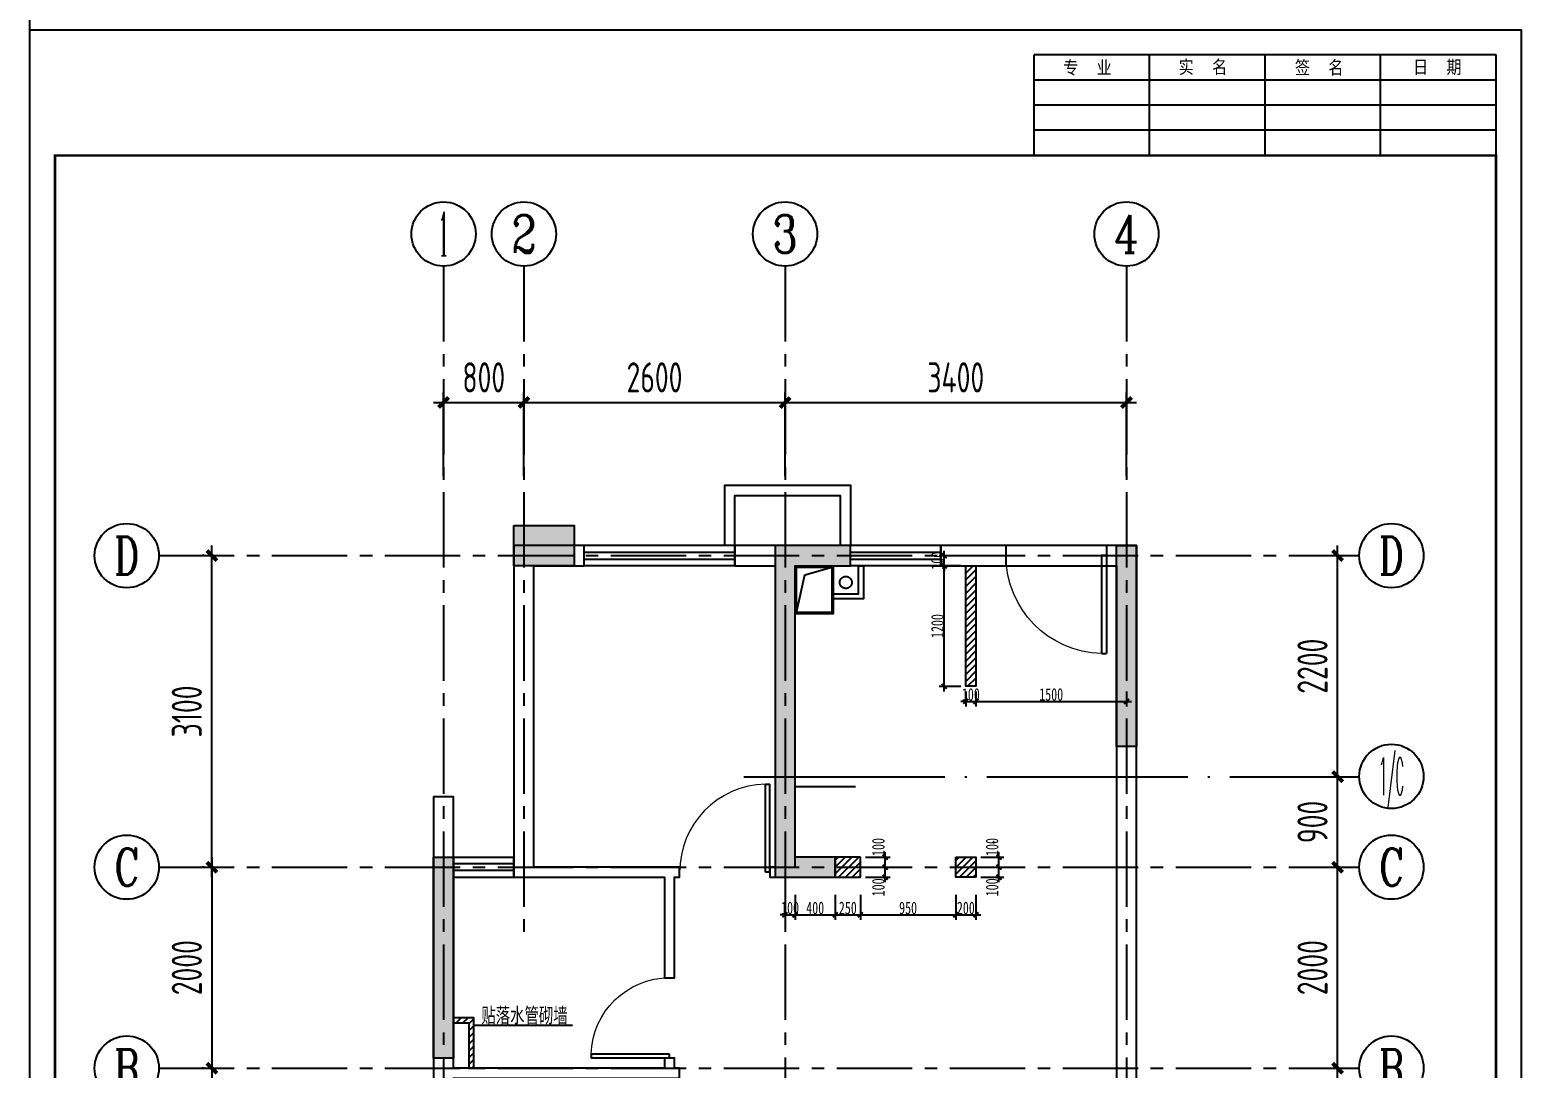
# Model space of a CAD drawing. Header units: millimetres. Extents: x -133666 to 880576, y -269375 to 86941.
# Drawn here: x 22354 to 37204, y -64237 to -53904 of the extents above; entities that cross this region are included whole.
import ezdxf
from ezdxf.enums import TextEntityAlignment as Align

# ---------------------------------------------------------------- set-up
doc = ezdxf.new("R2010")
doc.units = ezdxf.units.MM
doc.header["$LTSCALE"] = 1000
for name, pattern in [('6#轴网(1-4)20181120$0$11 12 17 18 19 20 21 22-ZW$0$DOTE', [2.42, 2, -0.2, 0.02, -0.2]), ('CENTER', [50.8, 31.75, -6.35, 6.35, -6.35]), ('CENTER2', [1.125, 0.75, -0.125, 0.125, -0.125]), ('PS', [3200, 1500, -200, 1500])]:
    doc.linetypes.add(name, pattern=pattern)
doc.layers.get('0').update_dxf_attribs({"linetype": 'CONTINUOUS'})
doc.layers.get('Defpoints').update_dxf_attribs({"color": 6, "linetype": 'CONTINUOUS'})
for name, color, linetype in [('6#轴网(1-4)20181120$0$11 12 17 18 19 20 21 22-ZW$0$AXIS_轴号_A', 8, 'CONTINUOUS'), ('6#轴网(1-4)20181120$0$11 12 17 18 19 20 21 22-ZW$0$AXIS_轴文_A', 8, 'CONTINUOUS'), ('6#轴网(1-4)20181120$0$11 12 17 18 19 20 21 22-ZW$0$AXIS_轴线_A', 8, '6#轴网(1-4)20181120$0$11 12 17 18 19 20 21 22-ZW$0$DOTE'), ('6#轴网(1-4)20181120$0$AXIS_TEXT', 8, 'CONTINUOUS'), ('A-area', 23, 'CONTINUOUS'), ('A-Lvtry', 5, 'CONTINUOUS'), ('A-烟气道', 105, 'CONTINUOUS'), ('AXIS', 253, 'CENTER'), ('BORDER', 7, 'CONTINUOUS'), ('DIM', 3, 'CONTINUOUS'), ('PS', 6, 'PS'), ('PUB_HATCH', 8, 'CONTINUOUS'), ('PUB_TEXT', 7, 'CONTINUOUS'), ('S-降板', 143, 'CONTINUOUS'), ('TEXT', 7, 'CONTINUOUS'), ('TQ', 7, 'CONTINUOUS'), ('WALL', 2, 'CONTINUOUS'), ('WINDOW', 4, 'CONTINUOUS'), ('ZZ001-PC 轮廓', 30, 'CONTINUOUS'), ('剪力墙', 6, 'CONTINUOUS'), ('栏杆', 142, 'CONTINUOUS'), ('门', 9, 'CONTINUOUS')]:
    doc.layers.add(name, color=color, linetype=linetype)
doc.styles.add('6#轴网(1-4)20181120$0$11 12 17 18 19 20 21 22-ZW$0$_TCH_AXIS', font='COMPLEX', dxfattribs={"bigfont": 'GBCBIG'})
doc.styles.add('6#轴网(1-4)20181120$0$COMPLEX', font='COMPLEX')
doc.styles.add('DIM', font='', dxfattribs={"width": 0.7})
doc.styles.add('TSSD_NORM', font='tssdeng.shx', dxfattribs={"bigfont": 'hztxt.shx'})
doc.styles.add('ZZ', font='tssdeng.shx', dxfattribs={"width": 0.7, "bigfont": 'tssdchn.shx'})
doc.styles.add('黑体', font='simhei.ttf')
doc.styles.get('DIM').set_extended_font_data('SimSun')
doc.dimstyles.new('TSSD_100_100', dxfattribs={"dimtxt": 300, "dimasz": 100, "dimexe": 100, "dimexo": 250, "dimgap": 100, "dimtad": 1, "dimdec": 0, "dimzin": 0, "dimdsep": 46, "dimtxsty": 'ZZ', "dimblk": 'ARCHTICK', "dimcen": 0, "dimdle": 100, "dimclrd": 256, "dimclrt": 7, "dimadec": 0, "dimazin": 0, "dimtfac": 1, "dimtdec": 0, "dimtix": 1, "dimtmove": 2, "dimatfit": 3, "dimfxl": 0, "dimtolj": 1, "dimtzin": 0, "dimarcsym": 0})
doc.dimstyles.new('金螳螂1-50', dxfattribs={"dimscale": 50, "dimtxt": 2.5, "dimasz": 1, "dimexe": 1, "dimexo": 1, "dimgap": 0.1, "dimtad": 1, "dimdec": 0, "dimrnd": 5, "dimzin": 0, "dimdsep": 46, "dimtxsty": 'DIM', "dimblk": 'ARCHTICK', "dimcen": 2, "dimdle": 1, "dimclrd": 254, "dimclre": 254, "dimclrt": 30, "dimadec": 0, "dimazin": 0, "dimtfac": 1, "dimtdec": 0, "dimtix": 1, "dimtmove": 2, "dimatfit": 3, "dimldrblk": 'A', "dimfxl": 0, "dimtolj": 1, "dimtzin": 0, "dimarcsym": 0})
pattern_1 = [(45, (0, 6407.187), (-33.67596, 33.67596), [])]

# ---------------------------------------------------------------- blocks, each defined once
blk = doc.blocks.new('6#轴网(1-4)20181120$0$_AXISO')
at = {"color": 8}
blk.add_circle((0, 0), 0.5, dxfattribs=at)
at = {"layer": '6#轴网(1-4)20181120$0$AXIS_TEXT', "color": 8, "style": '6#轴网(1-4)20181120$0$COMPLEX', "width": 1.041667}
blk.add_attdef('A', text='', height=0.56, dxfattribs=at).set_placement((-0.25, -0.28), (0.25, -0.28), align=Align.FIT)
blk = doc.blocks.new('_ArchTick')
at = {"color": 0, "linetype": 'ByBlock', "const_width": 0.4}
blk.add_lwpolyline([(-0.5, -0.5), (0.5, 0.5)], dxfattribs=at)
blk = doc.blocks.new('*D348')
at = {"layer": 'Defpoints', "color": 0, "transparency": 16777216}
for p in [(-2307, 8900), (-2135, 8900), (-2135, 5800)]:
    blk.add_point(p, dxfattribs=at)
at = {"layer": 'DIM', "lineweight": -2, "transparency": 16777216}
blk.add_line((-2307, 5700), (-2307, 9000), dxfattribs=at)
at = {"layer": 'DIM', "color": 0, "lineweight": -2, "transparency": 16777216}
for p, q in [((-2385, 8900), (-2407, 8900)), ((-2385, 5800), (-2407, 5800))]:
    blk.add_line(p, q, dxfattribs=at)
at = {"layer": 'DIM', "lineweight": -2, "transparency": 16777216, "xscale": 100, "yscale": 100, "zscale": 100}
for p, rotation in [((-2307, 8900), 90), ((-2307, 5800), 270)]:
    blk.add_blockref('_ArchTick', p, dxfattribs=dict(at, rotation=rotation))
at = {"layer": 'DIM', "color": 7, "transparency": 16777216, "insert": (-2557, 7350), "char_height": 300, "attachment_point": 5, "rotation": 90, "style": 'ZZ'}
blk.add_mtext('\\A1;3100', dxfattribs=at)
blk = doc.blocks.new('*D351')
at = {"layer": 'Defpoints', "color": 0, "transparency": 16777216}
for p in [(-2135, 5800), (-2307, 3800), (-2135, 3800)]:
    blk.add_point(p, dxfattribs=at)
at = {"layer": 'DIM', "color": 0, "lineweight": -2, "transparency": 16777216}
for p, q in [((-2385, 5800), (-2407, 5800)), ((-2385, 3800), (-2407, 3800))]:
    blk.add_line(p, q, dxfattribs=at)
at = {"layer": 'DIM', "lineweight": -2, "transparency": 16777216}
blk.add_line((-2307, 5900), (-2307, 3700), dxfattribs=at)
at = {"layer": 'DIM', "lineweight": -2, "transparency": 16777216, "xscale": 100, "yscale": 100, "zscale": 100}
for p, rotation in [((-2307, 5800), 90), ((-2307, 3800), 270)]:
    blk.add_blockref('_ArchTick', p, dxfattribs=dict(at, rotation=rotation))
at = {"layer": 'DIM', "color": 7, "transparency": 16777216, "insert": (-2557, 4800), "char_height": 300, "attachment_point": 5, "rotation": 90, "style": 'ZZ'}
blk.add_mtext('\\A1;2000', dxfattribs=at)
blk = doc.blocks.new('*D352')
at = {"layer": 'Defpoints', "color": 0, "transparency": 16777216}
for p in [(-2135, 3800), (-2307, 100), (-2135, 100)]:
    blk.add_point(p, dxfattribs=at)
at = {"layer": 'DIM', "lineweight": -2, "transparency": 16777216}
blk.add_line((-2307, 3900), (-2307, 0), dxfattribs=at)
at = {"layer": 'DIM', "color": 0, "lineweight": -2, "transparency": 16777216}
for p, q in [((-2385, 3800), (-2407, 3800)), ((-2385, 100), (-2407, 100))]:
    blk.add_line(p, q, dxfattribs=at)
at = {"layer": 'DIM', "lineweight": -2, "transparency": 16777216, "xscale": 100, "yscale": 100, "zscale": 100}
for p, rotation in [((-2307, 3800), 90), ((-2307, 100), 270)]:
    blk.add_blockref('_ArchTick', p, dxfattribs=dict(at, rotation=rotation))
at = {"layer": 'DIM', "color": 7, "transparency": 16777216, "insert": (-2557, 1950), "char_height": 300, "attachment_point": 5, "rotation": 90, "style": 'ZZ'}
blk.add_mtext('\\A1;3700', dxfattribs=at)
blk = doc.blocks.new('*D353')
at = {"layer": 'Defpoints', "color": 0, "transparency": 16777216}
for p in [(6800, 10424), (3400, 9440), (6800, 9440)]:
    blk.add_point(p, dxfattribs=at)
at = {"layer": 'DIM', "lineweight": -2, "transparency": 16777216}
blk.add_line((3300, 10424), (6900, 10424), dxfattribs=at)
at = {"layer": 'DIM', "color": 0, "lineweight": -2, "transparency": 16777216}
for p, q in [((3400, 9690), (3400, 10524)), ((6800, 9690), (6800, 10524))]:
    blk.add_line(p, q, dxfattribs=at)
at = {"layer": 'DIM', "lineweight": -2, "transparency": 16777216, "xscale": 100, "yscale": 100, "zscale": 100, "rotation": 180}
blk.add_blockref('_ArchTick', (3400, 10424), dxfattribs=at)
at = {"layer": 'DIM', "lineweight": -2, "transparency": 16777216, "xscale": 100, "yscale": 100, "zscale": 100}
blk.add_blockref('_ArchTick', (6800, 10424), dxfattribs=at)
at = {"layer": 'DIM', "color": 7, "transparency": 16777216, "insert": (5100, 10674), "char_height": 300, "attachment_point": 5, "style": 'ZZ'}
blk.add_mtext('\\A1;3400', dxfattribs=at)
blk = doc.blocks.new('*D355')
at = {"layer": 'Defpoints', "color": 0, "transparency": 16777216}
for p in [(8739, 3800), (8902, 3800), (8739, 100)]:
    blk.add_point(p, dxfattribs=at)
at = {"layer": 'DIM', "lineweight": -2, "transparency": 16777216}
blk.add_line((8902, 0), (8902, 3900), dxfattribs=at)
at = {"layer": 'DIM', "color": 0, "lineweight": -2, "transparency": 16777216}
for p, q in [((8989, 3800), (9002, 3800)), ((8989, 100), (9002, 100))]:
    blk.add_line(p, q, dxfattribs=at)
at = {"layer": 'DIM', "lineweight": -2, "transparency": 16777216, "xscale": 100, "yscale": 100, "zscale": 100}
for p, rotation in [((8902, 3800), 90), ((8902, 100), 270)]:
    blk.add_blockref('_ArchTick', p, dxfattribs=dict(at, rotation=rotation))
at = {"layer": 'DIM', "color": 7, "transparency": 16777216, "insert": (8652, 1950), "char_height": 300, "attachment_point": 5, "rotation": 90, "style": 'ZZ'}
blk.add_mtext('\\A1;3700', dxfattribs=at)
blk = doc.blocks.new('*D356')
at = {"layer": 'Defpoints', "color": 0, "transparency": 16777216}
for p in [(8739, 5800), (8902, 5800), (8739, 3800)]:
    blk.add_point(p, dxfattribs=at)
at = {"layer": 'DIM', "lineweight": -2, "transparency": 16777216}
blk.add_line((8902, 3700), (8902, 5900), dxfattribs=at)
at = {"layer": 'DIM', "color": 0, "lineweight": -2, "transparency": 16777216}
for p, q in [((8989, 5800), (9002, 5800)), ((8989, 3800), (9002, 3800))]:
    blk.add_line(p, q, dxfattribs=at)
at = {"layer": 'DIM', "lineweight": -2, "transparency": 16777216, "xscale": 100, "yscale": 100, "zscale": 100}
for p, rotation in [((8902, 5800), 90), ((8902, 3800), 270)]:
    blk.add_blockref('_ArchTick', p, dxfattribs=dict(at, rotation=rotation))
at = {"layer": 'DIM', "color": 7, "transparency": 16777216, "insert": (8652, 4800), "char_height": 300, "attachment_point": 5, "rotation": 90, "style": 'ZZ'}
blk.add_mtext('\\A1;2000', dxfattribs=at)
blk = doc.blocks.new('*D357')
at = {"layer": 'Defpoints', "color": 0, "transparency": 16777216}
for p in [(8739, 6700), (8902, 6700), (8739, 5800)]:
    blk.add_point(p, dxfattribs=at)
at = {"layer": 'DIM', "lineweight": -2, "transparency": 16777216}
blk.add_line((8902, 5700), (8902, 6800), dxfattribs=at)
at = {"layer": 'DIM', "color": 0, "lineweight": -2, "transparency": 16777216}
for p, q in [((8989, 6700), (9002, 6700)), ((8989, 5800), (9002, 5800))]:
    blk.add_line(p, q, dxfattribs=at)
at = {"layer": 'DIM', "lineweight": -2, "transparency": 16777216, "xscale": 100, "yscale": 100, "zscale": 100}
for p, rotation in [((8902, 6700), 90), ((8902, 5800), 270)]:
    blk.add_blockref('_ArchTick', p, dxfattribs=dict(at, rotation=rotation))
at = {"layer": 'DIM', "color": 7, "transparency": 16777216, "insert": (8652, 6250), "char_height": 300, "attachment_point": 5, "rotation": 90, "style": 'ZZ'}
blk.add_mtext('\\A1;900', dxfattribs=at)
blk = doc.blocks.new('*D358')
at = {"layer": 'Defpoints', "color": 0, "transparency": 16777216}
for p in [(8739, 8900), (8902, 8900), (8739, 6700)]:
    blk.add_point(p, dxfattribs=at)
at = {"layer": 'DIM', "lineweight": -2, "transparency": 16777216}
blk.add_line((8902, 6600), (8902, 9000), dxfattribs=at)
at = {"layer": 'DIM', "color": 0, "lineweight": -2, "transparency": 16777216}
for p, q in [((8989, 8900), (9002, 8900)), ((8989, 6700), (9002, 6700))]:
    blk.add_line(p, q, dxfattribs=at)
at = {"layer": 'DIM', "lineweight": -2, "transparency": 16777216, "xscale": 100, "yscale": 100, "zscale": 100}
for p, rotation in [((8902, 8900), 90), ((8902, 6700), 270)]:
    blk.add_blockref('_ArchTick', p, dxfattribs=dict(at, rotation=rotation))
at = {"layer": 'DIM', "color": 7, "transparency": 16777216, "insert": (8652, 7800), "char_height": 300, "attachment_point": 5, "rotation": 90, "style": 'ZZ'}
blk.add_mtext('\\A1;2200', dxfattribs=at)
blk = doc.blocks.new('*D359')
at = {"layer": 'Defpoints', "color": 0, "transparency": 16777216}
for p in [(800, 10424), (0, 9440), (800, 9440)]:
    blk.add_point(p, dxfattribs=at)
at = {"layer": 'DIM', "lineweight": -2, "transparency": 16777216}
blk.add_line((-100, 10424), (900, 10424), dxfattribs=at)
at = {"layer": 'DIM', "color": 0, "lineweight": -2, "transparency": 16777216}
for p, q in [((0, 9690), (0, 10524)), ((800, 9690), (800, 10524))]:
    blk.add_line(p, q, dxfattribs=at)
at = {"layer": 'DIM', "lineweight": -2, "transparency": 16777216, "xscale": 100, "yscale": 100, "zscale": 100, "rotation": 180}
blk.add_blockref('_ArchTick', (0, 10424), dxfattribs=at)
at = {"layer": 'DIM', "lineweight": -2, "transparency": 16777216, "xscale": 100, "yscale": 100, "zscale": 100}
blk.add_blockref('_ArchTick', (800, 10424), dxfattribs=at)
at = {"layer": 'DIM', "color": 7, "transparency": 16777216, "insert": (400, 10674), "char_height": 300, "attachment_point": 5, "style": 'ZZ'}
blk.add_mtext('\\A1;800', dxfattribs=at)
blk = doc.blocks.new('*D360')
at = {"layer": 'Defpoints', "color": 0, "transparency": 16777216}
for p in [(3400, 10424), (800, 9440), (3400, 9440)]:
    blk.add_point(p, dxfattribs=at)
at = {"layer": 'DIM', "lineweight": -2, "transparency": 16777216}
blk.add_line((700, 10424), (3500, 10424), dxfattribs=at)
at = {"layer": 'DIM', "color": 0, "lineweight": -2, "transparency": 16777216}
for p, q in [((800, 9690), (800, 10524)), ((3400, 9690), (3400, 10524))]:
    blk.add_line(p, q, dxfattribs=at)
at = {"layer": 'DIM', "lineweight": -2, "transparency": 16777216, "xscale": 100, "yscale": 100, "zscale": 100, "rotation": 180}
blk.add_blockref('_ArchTick', (800, 10424), dxfattribs=at)
at = {"layer": 'DIM', "lineweight": -2, "transparency": 16777216, "xscale": 100, "yscale": 100, "zscale": 100}
blk.add_blockref('_ArchTick', (3400, 10424), dxfattribs=at)
at = {"layer": 'DIM', "color": 7, "transparency": 16777216, "insert": (2100, 10674), "char_height": 300, "attachment_point": 5, "style": 'ZZ'}
blk.add_mtext('\\A1;2600', dxfattribs=at)
blk = doc.blocks.new('_TSHQ_H')
at = {"layer": 'TQ'}
for p, q in [((-92, 0), (-92, 20)), ((0, 20), (-92, 20)), ((-69, 0), (-69, 20)), ((-46, 0), (-46, 20)), ((-23, 0), (-23, 20)), ((0, 0), (0, 20)), ((0, 15), (-92, 15)), ((0, 10), (-92, 10)), ((0, 5), (-92, 5))]:
    blk.add_line(p, q, dxfattribs=at)
at = {"layer": 'TEXT', "style": 'TSSD_NORM'}
for s, p in [('专  业', (-81.37, 15.89)), ('实  名', (-58.38, 16)), ('签  名', (-35.23, 15.89)), ('日  期', (-11.69, 16))]:
    blk.add_text(s, height=3, dxfattribs=at).set_placement(p, align=Align.CENTER)
blk = doc.blocks.new('B20190319225928')
at = {"layer": 'BORDER'}
blk.add_lwpolyline([(0, 0), (0, 29700), (42000, 29700), (42000, 0)], close=True, dxfattribs=at)
at = {"layer": 'BORDER', "const_width": 50}
blk.add_lwpolyline([(2500, 500), (2500, 29200), (41500, 29200), (41500, 500)], close=True, dxfattribs=at)
at = {"layer": 'BORDER', "xscale": 100, "yscale": 100, "zscale": 100, "rotation": 90}
blk.add_blockref('_TSHQ_H', (2500, 29200), dxfattribs=at)
blk = doc.blocks.new('A3ktsjw')
at = {"layer": '栏杆'}
for points in [[(-26114, 169535), (-26114, 170135), (-24864, 170135), (-24864, 169535)], [(-26014, 169535), (-26014, 170035), (-24964, 170035), (-24964, 169535)]]:
    blk.add_lwpolyline(points, dxfattribs=at)
blk = doc.blocks.new('$DorLib2D$00000001')
for p, q in [((0.45, 0.975), (0.5, 0.975)), ((0.45, 0), (0.45, 0.975)), ((0.5, 0), (0.5, 0.975)), ((0.5, 0), (0.45, 0))]:
    blk.add_line(p, q)
at = {"lineweight": 13}
blk.add_arc((0.475, 0), 0.975, 91.4693, 180, dxfattribs=at)
blk = doc.blocks.new('$TCHSYS$WIN2D')
for p, q in [((-0.5, 0.5), (0.5, 0.5)), ((-0.5, 0.5), (-0.5, -0.5)), ((0.5, 0.5), (0.5, -0.5)), ((0.5, 0.1667), (-0.5, 0.1667)), ((0.5, -0.1667), (-0.5, -0.1667)), ((-0.5, -0.5), (0.5, -0.5))]:
    blk.add_line(p, q)
blk = doc.blocks.new('*D301')
at = {"layer": 'Defpoints', "color": 0, "transparency": 16777216}
for p in [(29874, -62337), (29974, -62337), (29974, -62711)]:
    blk.add_point(p, dxfattribs=at)
at = {"layer": 'DIM', "color": 254, "lineweight": -2, "transparency": 16777216}
for p, q in [((29874, -62511), (29874, -62761)), ((29974, -62511), (29974, -62761)), ((29874, -62711), (29824, -62711)), ((29874, -62711), (29974, -62711)), ((29974, -62711), (30024, -62711))]:
    blk.add_line(p, q, dxfattribs=at)
at = {"layer": 'DIM', "color": 254, "lineweight": -2, "transparency": 16777216, "xscale": 50, "yscale": 50, "zscale": 50}
blk.add_blockref('_ArchTick', (29874, -62711), dxfattribs=at)
at = {"layer": 'DIM', "color": 254, "lineweight": -2, "transparency": 16777216, "xscale": 50, "yscale": 50, "zscale": 50, "rotation": 180}
blk.add_blockref('_ArchTick', (29974, -62711), dxfattribs=at)
at = {"layer": 'DIM', "color": 30, "transparency": 16777216, "insert": (29924, -62643), "char_height": 125, "attachment_point": 5, "style": 'DIM'}
blk.add_mtext('\\A1;100', dxfattribs=at)
blk = doc.blocks.new('A')
for p, q in [((-0.37, 0), (-2.13, 0)), ((-1.44, 1.15), (-1.09, 1.44)), ((-1.44, 1.15), (-0.37, 0)), ((-1.44, -1.15), (-0.37, 0)), ((-1.09, 1.44), (0, 0)), ((-1.09, -1.44), (0, 0)), ((-1.44, -1.15), (-1.09, -1.44))]:
    blk.add_line(p, q)
for points in [[(-1.44, 1.15), (-1.09, 1.44), (-0.37, 0), (0, 0)], [(-1.44, -1.15), (-1.09, -1.44), (-0.37, 0), (0, 0)]]:
    blk.add_solid(points)
blk = doc.blocks.new('*D302')
at = {"layer": 'Defpoints', "color": 0, "transparency": 16777216}
for p in [(31574, -62337), (31774, -62337), (31774, -62711)]:
    blk.add_point(p, dxfattribs=at)
at = {"layer": 'DIM', "color": 254, "lineweight": -2, "transparency": 16777216}
for p, q in [((31574, -62511), (31574, -62761)), ((31774, -62511), (31774, -62761)), ((31524, -62711), (31824, -62711))]:
    blk.add_line(p, q, dxfattribs=at)
at = {"layer": 'DIM', "color": 254, "lineweight": -2, "transparency": 16777216, "xscale": 50, "yscale": 50, "zscale": 50, "rotation": 180}
blk.add_blockref('_ArchTick', (31574, -62711), dxfattribs=at)
at = {"layer": 'DIM', "color": 254, "lineweight": -2, "transparency": 16777216, "xscale": 50, "yscale": 50, "zscale": 50}
blk.add_blockref('_ArchTick', (31774, -62711), dxfattribs=at)
at = {"layer": 'DIM', "color": 30, "transparency": 16777216, "insert": (31674, -62643), "char_height": 125, "attachment_point": 5, "style": 'DIM'}
blk.add_mtext('\\A1;200', dxfattribs=at)
blk = doc.blocks.new('*D303')
at = {"layer": 'Defpoints', "color": 0, "transparency": 16777216}
for p in [(31674, -60437), (31774, -60437), (31774, -60587)]:
    blk.add_point(p, dxfattribs=at)
at = {"layer": 'DIM', "color": 254, "lineweight": -2, "transparency": 16777216}
for p, q in [((31674, -60587), (31624, -60587)), ((31674, -60487), (31674, -60637)), ((31674, -60587), (31774, -60587)), ((31774, -60487), (31774, -60637)), ((31774, -60587), (31824, -60587))]:
    blk.add_line(p, q, dxfattribs=at)
at = {"layer": 'DIM', "color": 254, "lineweight": -2, "transparency": 16777216, "xscale": 50, "yscale": 50, "zscale": 50}
blk.add_blockref('_ArchTick', (31674, -60587), dxfattribs=at)
at = {"layer": 'DIM', "color": 254, "lineweight": -2, "transparency": 16777216, "xscale": 50, "yscale": 50, "zscale": 50, "rotation": 180}
blk.add_blockref('_ArchTick', (31774, -60587), dxfattribs=at)
at = {"layer": 'DIM', "color": 30, "transparency": 16777216, "insert": (31724, -60519), "char_height": 125, "attachment_point": 5, "style": 'DIM'}
blk.add_mtext('\\A1;100', dxfattribs=at)
blk = doc.blocks.new('*D304')
at = {"layer": 'Defpoints', "color": 0, "transparency": 16777216}
for p in [(31459, -59237), (31674, -59237), (31674, -60437)]:
    blk.add_point(p, dxfattribs=at)
at = {"layer": 'DIM', "color": 254, "lineweight": -2, "transparency": 16777216}
for p, q in [((31624, -59237), (31409, -59237)), ((31459, -60487), (31459, -59187)), ((31624, -60437), (31409, -60437))]:
    blk.add_line(p, q, dxfattribs=at)
at = {"layer": 'DIM', "color": 254, "lineweight": -2, "transparency": 16777216, "xscale": 50, "yscale": 50, "zscale": 50}
for p, rotation in [((31459, -59237), 90), ((31459, -60437), 270)]:
    blk.add_blockref('_ArchTick', p, dxfattribs=dict(at, rotation=rotation))
at = {"layer": 'DIM', "color": 30, "transparency": 16777216, "insert": (31392, -59837), "char_height": 125, "attachment_point": 5, "rotation": 90, "style": 'DIM'}
blk.add_mtext('\\A1;1200', dxfattribs=at)
blk = doc.blocks.new('*D305')
at = {"layer": 'Defpoints', "color": 0, "transparency": 16777216}
for p in [(31774, -62237), (31774, -62337), (32004, -62237)]:
    blk.add_point(p, dxfattribs=at)
at = {"layer": 'DIM', "color": 254, "lineweight": -2, "transparency": 16777216}
for p, q in [((32004, -62387), (32004, -62187)), ((31824, -62237), (32054, -62237)), ((31824, -62337), (32054, -62337))]:
    blk.add_line(p, q, dxfattribs=at)
at = {"layer": 'DIM', "color": 254, "lineweight": -2, "transparency": 16777216, "xscale": 50, "yscale": 50, "zscale": 50}
for p, rotation in [((32004, -62237), 90), ((32004, -62337), 270)]:
    blk.add_blockref('_ArchTick', p, dxfattribs=dict(at, rotation=rotation))
at = {"layer": 'DIM', "color": 30, "transparency": 16777216, "insert": (31936, -62437), "char_height": 125, "attachment_point": 5, "rotation": 90, "style": 'DIM'}
blk.add_mtext('\\A1;100', dxfattribs=at)
blk = doc.blocks.new('*D306')
at = {"layer": 'Defpoints', "color": 0, "transparency": 16777216}
for p in [(31774, -62137), (32004, -62137), (31774, -62237)]:
    blk.add_point(p, dxfattribs=at)
at = {"layer": 'DIM', "color": 254, "lineweight": -2, "transparency": 16777216}
for p, q in [((31824, -62137), (32054, -62137)), ((32004, -62287), (32004, -62087)), ((31824, -62237), (32054, -62237))]:
    blk.add_line(p, q, dxfattribs=at)
at = {"layer": 'DIM', "color": 254, "lineweight": -2, "transparency": 16777216, "xscale": 50, "yscale": 50, "zscale": 50}
for p, rotation in [((32004, -62137), 90), ((32004, -62237), 270)]:
    blk.add_blockref('_ArchTick', p, dxfattribs=dict(at, rotation=rotation))
at = {"layer": 'DIM', "color": 30, "transparency": 16777216, "insert": (31936, -62036), "char_height": 125, "attachment_point": 5, "rotation": 90, "style": 'DIM'}
blk.add_mtext('\\A1;100', dxfattribs=at)
blk = doc.blocks.new('*D307')
at = {"layer": 'Defpoints', "color": 0, "transparency": 16777216}
for p in [(31459, -59137), (31674, -59137), (31674, -59237)]:
    blk.add_point(p, dxfattribs=at)
at = {"layer": 'DIM', "color": 254, "lineweight": -2, "transparency": 16777216}
for p, q in [((31459, -59137), (31459, -59087)), ((31624, -59137), (31409, -59137)), ((31624, -59237), (31409, -59237)), ((31459, -59237), (31459, -59137)), ((31459, -59237), (31459, -59287))]:
    blk.add_line(p, q, dxfattribs=at)
at = {"layer": 'DIM', "color": 254, "lineweight": -2, "transparency": 16777216, "xscale": 50, "yscale": 50, "zscale": 50}
for p, rotation in [((31459, -59137), 270), ((31459, -59237), 90)]:
    blk.add_blockref('_ArchTick', p, dxfattribs=dict(at, rotation=rotation))
at = {"layer": 'DIM', "color": 30, "transparency": 16777216, "insert": (31392, -59187), "char_height": 125, "attachment_point": 5, "rotation": 90, "style": 'DIM'}
blk.add_mtext('\\A1;100', dxfattribs=at)
blk = doc.blocks.new('*D308')
at = {"layer": 'Defpoints', "color": 0, "transparency": 16777216}
for p in [(31774, -60437), (33274, -60437), (33274, -60587)]:
    blk.add_point(p, dxfattribs=at)
at = {"layer": 'DIM', "color": 254, "lineweight": -2, "transparency": 16777216}
for p, q in [((31724, -60587), (33324, -60587)), ((31774, -60487), (31774, -60637)), ((33274, -60487), (33274, -60637))]:
    blk.add_line(p, q, dxfattribs=at)
at = {"layer": 'DIM', "color": 254, "lineweight": -2, "transparency": 16777216, "xscale": 50, "yscale": 50, "zscale": 50, "rotation": 180}
blk.add_blockref('_ArchTick', (31774, -60587), dxfattribs=at)
at = {"layer": 'DIM', "color": 254, "lineweight": -2, "transparency": 16777216, "xscale": 50, "yscale": 50, "zscale": 50}
blk.add_blockref('_ArchTick', (33274, -60587), dxfattribs=at)
at = {"layer": 'DIM', "color": 30, "transparency": 16777216, "insert": (32524, -60519), "char_height": 125, "attachment_point": 5, "style": 'DIM'}
blk.add_mtext('\\A1;1500', dxfattribs=at)
blk = doc.blocks.new('*D785')
at = {"layer": 'Defpoints', "color": 0, "transparency": 16777216}
for p in [(29974, -62337), (30374, -62337), (30374, -62711)]:
    blk.add_point(p, dxfattribs=at)
at = {"layer": 'DIM', "color": 254, "lineweight": -2, "transparency": 16777216}
for p, q in [((29974, -62511), (29974, -62761)), ((30374, -62511), (30374, -62761)), ((29924, -62711), (30424, -62711))]:
    blk.add_line(p, q, dxfattribs=at)
at = {"layer": 'DIM', "color": 254, "lineweight": -2, "transparency": 16777216, "xscale": 50, "yscale": 50, "zscale": 50, "rotation": 180}
blk.add_blockref('_ArchTick', (29974, -62711), dxfattribs=at)
at = {"layer": 'DIM', "color": 254, "lineweight": -2, "transparency": 16777216, "xscale": 50, "yscale": 50, "zscale": 50}
blk.add_blockref('_ArchTick', (30374, -62711), dxfattribs=at)
at = {"layer": 'DIM', "color": 30, "transparency": 16777216, "insert": (30174, -62643), "char_height": 125, "attachment_point": 5, "style": 'DIM'}
blk.add_mtext('\\A1;400', dxfattribs=at)
blk = doc.blocks.new('*D1192')
at = {"layer": 'Defpoints', "color": 0, "transparency": 16777216}
for p in [(30374, -62337), (30624, -62337), (30624, -62711)]:
    blk.add_point(p, dxfattribs=at)
at = {"layer": 'DIM', "color": 254, "lineweight": -2, "transparency": 16777216}
for p, q in [((30374, -62511), (30374, -62761)), ((30624, -62511), (30624, -62761)), ((30324, -62711), (30674, -62711))]:
    blk.add_line(p, q, dxfattribs=at)
at = {"layer": 'DIM', "color": 254, "lineweight": -2, "transparency": 16777216, "xscale": 50, "yscale": 50, "zscale": 50, "rotation": 180}
blk.add_blockref('_ArchTick', (30374, -62711), dxfattribs=at)
at = {"layer": 'DIM', "color": 254, "lineweight": -2, "transparency": 16777216, "xscale": 50, "yscale": 50, "zscale": 50}
blk.add_blockref('_ArchTick', (30624, -62711), dxfattribs=at)
at = {"layer": 'DIM', "color": 30, "transparency": 16777216, "insert": (30499, -62643), "char_height": 125, "attachment_point": 5, "style": 'DIM'}
blk.add_mtext('\\A1;250', dxfattribs=at)
blk = doc.blocks.new('*D1193')
at = {"layer": 'Defpoints', "color": 0, "transparency": 16777216}
for p in [(30624, -62337), (31574, -62337), (31574, -62711)]:
    blk.add_point(p, dxfattribs=at)
at = {"layer": 'DIM', "color": 254, "lineweight": -2, "transparency": 16777216}
for p, q in [((30624, -62511), (30624, -62761)), ((31574, -62511), (31574, -62761)), ((30574, -62711), (31624, -62711))]:
    blk.add_line(p, q, dxfattribs=at)
at = {"layer": 'DIM', "color": 254, "lineweight": -2, "transparency": 16777216, "xscale": 50, "yscale": 50, "zscale": 50, "rotation": 180}
blk.add_blockref('_ArchTick', (30624, -62711), dxfattribs=at)
at = {"layer": 'DIM', "color": 254, "lineweight": -2, "transparency": 16777216, "xscale": 50, "yscale": 50, "zscale": 50}
blk.add_blockref('_ArchTick', (31574, -62711), dxfattribs=at)
at = {"layer": 'DIM', "color": 30, "transparency": 16777216, "insert": (31099, -62643), "char_height": 125, "attachment_point": 5, "style": 'DIM'}
blk.add_mtext('\\A1;950', dxfattribs=at)
blk = doc.blocks.new('*D1194')
at = {"layer": 'Defpoints', "color": 0, "transparency": 16777216}
for p in [(30624, -62237), (30624, -62337), (30871, -62237)]:
    blk.add_point(p, dxfattribs=at)
at = {"layer": 'DIM', "color": 254, "lineweight": -2, "transparency": 16777216}
for p, q in [((30871, -62387), (30871, -62187)), ((30674, -62237), (30921, -62237)), ((30674, -62337), (30921, -62337))]:
    blk.add_line(p, q, dxfattribs=at)
at = {"layer": 'DIM', "color": 254, "lineweight": -2, "transparency": 16777216, "xscale": 50, "yscale": 50, "zscale": 50}
for p, rotation in [((30871, -62237), 90), ((30871, -62337), 270)]:
    blk.add_blockref('_ArchTick', p, dxfattribs=dict(at, rotation=rotation))
at = {"layer": 'DIM', "color": 30, "transparency": 16777216, "insert": (30803, -62437), "char_height": 125, "attachment_point": 5, "rotation": 90, "style": 'DIM'}
blk.add_mtext('\\A1;100', dxfattribs=at)
blk = doc.blocks.new('*D1195')
at = {"layer": 'Defpoints', "color": 0, "transparency": 16777216}
for p in [(30624, -62137), (30871, -62137), (30624, -62237)]:
    blk.add_point(p, dxfattribs=at)
at = {"layer": 'DIM', "color": 254, "lineweight": -2, "transparency": 16777216}
for p, q in [((30674, -62137), (30921, -62137)), ((30871, -62287), (30871, -62087)), ((30674, -62237), (30921, -62237))]:
    blk.add_line(p, q, dxfattribs=at)
at = {"layer": 'DIM', "color": 254, "lineweight": -2, "transparency": 16777216, "xscale": 50, "yscale": 50, "zscale": 50}
for p, rotation in [((30871, -62137), 90), ((30871, -62237), 270)]:
    blk.add_blockref('_ArchTick', p, dxfattribs=dict(at, rotation=rotation))
at = {"layer": 'DIM', "color": 30, "transparency": 16777216, "insert": (30803, -62036), "char_height": 125, "attachment_point": 5, "rotation": 90, "style": 'DIM'}
blk.add_mtext('\\A1;100', dxfattribs=at)
blk = doc.blocks.new('B20190222125856')
at = {"layer": '6#轴网(1-4)20181120$0$11 12 17 18 19 20 21 22-ZW$0$AXIS_轴线_A'}
blk.add_line((2989.5, 6700), (9118.2, 6700), dxfattribs=at)
at = {"layer": 'AXIS', "linetype": 'CENTER2'}
for p, q in [((0, 11781), (0, -2685.7)), ((800, 11781), (800, 5144.8)), ((3400, 11781), (3400, -2685.7)), ((6800, 11781), (6800, -2685.7)), ((-2834.7, 8900), (9118.1, 8900)), ((-2834.7, 5800), (9118.1, 5800)), ((-2834.7, 3800), (9118.1, 3800))]:
    blk.add_line(p, q, dxfattribs=at)
at = {"layer": '6#轴网(1-4)20181120$0$11 12 17 18 19 20 21 22-ZW$0$AXIS_轴号_A'}
ref = blk.add_blockref('6#轴网(1-4)20181120$0$_AXISO', (0, 12101), dxfattribs=dict(at, xscale=640, yscale=640, zscale=640))
ref.add_attrib('A', '1', dxfattribs={"layer": '6#轴网(1-4)20181120$0$11 12 17 18 19 20 21 22-ZW$0$AXIS_轴文_A', "height": 435.8, "style": '6#轴网(1-4)20181120$0$11 12 17 18 19 20 21 22-ZW$0$_TCH_AXIS', "width": 0.555556}).set_placement((-51.9, 11883.1), (51.9, 11883.1), align=Align.FIT)
ref = blk.add_blockref('6#轴网(1-4)20181120$0$_AXISO', (800, 12101), dxfattribs=dict(at, xscale=640, yscale=640, zscale=640))
ref.add_attrib('A', '2', dxfattribs={"layer": '6#轴网(1-4)20181120$0$11 12 17 18 19 20 21 22-ZW$0$AXIS_轴文_A', "height": 372.8, "style": '6#轴网(1-4)20181120$0$11 12 17 18 19 20 21 22-ZW$0$_TCH_AXIS'}).set_placement((675.7, 11914.6), (924.3, 11914.6), align=Align.FIT)
ref = blk.add_blockref('6#轴网(1-4)20181120$0$_AXISO', (3400, 12101), dxfattribs=dict(at, xscale=640, yscale=640, zscale=640))
ref.add_attrib('A', '3', dxfattribs={"layer": '6#轴网(1-4)20181120$0$11 12 17 18 19 20 21 22-ZW$0$AXIS_轴文_A', "height": 372.8, "style": '6#轴网(1-4)20181120$0$11 12 17 18 19 20 21 22-ZW$0$_TCH_AXIS'}).set_placement((3275.7, 11914.6), (3524.3, 11914.6), align=Align.FIT)
ref = blk.add_blockref('6#轴网(1-4)20181120$0$_AXISO', (6800, 12101), dxfattribs=dict(at, xscale=640, yscale=640, zscale=640))
ref.add_attrib('A', '4', dxfattribs={"layer": '6#轴网(1-4)20181120$0$11 12 17 18 19 20 21 22-ZW$0$AXIS_轴文_A', "height": 372.8, "style": '6#轴网(1-4)20181120$0$11 12 17 18 19 20 21 22-ZW$0$_TCH_AXIS', "width": 0.875}).set_placement((6675.7, 11914.6), (6924.3, 11914.6), align=Align.FIT)
at = {"layer": '6#轴网(1-4)20181120$0$11 12 17 18 19 20 21 22-ZW$0$AXIS_轴号_A', "color": 6}
ref = blk.add_blockref('6#轴网(1-4)20181120$0$_AXISO', (-3154.7, 8900), dxfattribs=dict(at, xscale=640, yscale=640, zscale=640))
ref.add_attrib('A', 'D', dxfattribs={"layer": '6#轴网(1-4)20181120$0$11 12 17 18 19 20 21 22-ZW$0$AXIS_轴文_A', "height": 372.8, "style": '6#轴网(1-4)20181120$0$11 12 17 18 19 20 21 22-ZW$0$_TCH_AXIS', "width": 0.823529}).set_placement((-3278.9, 8713.6), (-3030.4, 8713.6), align=Align.FIT)
ref = blk.add_blockref('6#轴网(1-4)20181120$0$_AXISO', (9438.1, 8900), dxfattribs=dict(at, xscale=640, yscale=640, zscale=640))
ref.add_attrib('A', 'D', dxfattribs={"layer": '6#轴网(1-4)20181120$0$11 12 17 18 19 20 21 22-ZW$0$AXIS_轴文_A', "height": 372.8, "style": '6#轴网(1-4)20181120$0$11 12 17 18 19 20 21 22-ZW$0$_TCH_AXIS', "width": 0.823529}).set_placement((9313.9, 8713.6), (9562.4, 8713.6), align=Align.FIT)
ref = blk.add_blockref('6#轴网(1-4)20181120$0$_AXISO', (9438.2, 6703.8), dxfattribs=dict(at, xscale=640, yscale=640, zscale=640))
ref.add_attrib('A', '1/C', dxfattribs={"layer": '6#轴网(1-4)20181120$0$11 12 17 18 19 20 21 22-ZW$0$AXIS_轴文_A', "height": 372.76, "style": '6#轴网(1-4)20181120$0$11 12 17 18 19 20 21 22-ZW$0$_TCH_AXIS', "width": 0.269231}).set_placement((9313.9, 6517.5), (9562.4, 6517.5), align=Align.FIT)
ref = blk.add_blockref('6#轴网(1-4)20181120$0$_AXISO', (-3154.7, 5800), dxfattribs=dict(at, xscale=640, yscale=640, zscale=640))
ref.add_attrib('A', 'C', dxfattribs={"layer": '6#轴网(1-4)20181120$0$11 12 17 18 19 20 21 22-ZW$0$AXIS_轴文_A', "height": 372.8, "style": '6#轴网(1-4)20181120$0$11 12 17 18 19 20 21 22-ZW$0$_TCH_AXIS', "width": 0.933333}).set_placement((-3278.9, 5613.6), (-3030.4, 5613.6), align=Align.FIT)
ref = blk.add_blockref('6#轴网(1-4)20181120$0$_AXISO', (9438.1, 5800), dxfattribs=dict(at, xscale=640, yscale=640, zscale=640))
ref.add_attrib('A', 'C', dxfattribs={"layer": '6#轴网(1-4)20181120$0$11 12 17 18 19 20 21 22-ZW$0$AXIS_轴文_A', "height": 372.8, "style": '6#轴网(1-4)20181120$0$11 12 17 18 19 20 21 22-ZW$0$_TCH_AXIS', "width": 0.933333}).set_placement((9313.9, 5613.6), (9562.4, 5613.6), align=Align.FIT)
ref = blk.add_blockref('6#轴网(1-4)20181120$0$_AXISO', (-3154.7, 3800), dxfattribs=dict(at, xscale=640, yscale=640, zscale=640))
ref.add_attrib('A', 'B', dxfattribs={"layer": '6#轴网(1-4)20181120$0$11 12 17 18 19 20 21 22-ZW$0$AXIS_轴文_A', "height": 372.8, "style": '6#轴网(1-4)20181120$0$11 12 17 18 19 20 21 22-ZW$0$_TCH_AXIS', "width": 0.823529}).set_placement((-3278.9, 3613.6), (-3030.4, 3613.6), align=Align.FIT)
ref = blk.add_blockref('6#轴网(1-4)20181120$0$_AXISO', (9438.1, 3800), dxfattribs=dict(at, xscale=640, yscale=640, zscale=640))
ref.add_attrib('A', 'B', dxfattribs={"layer": '6#轴网(1-4)20181120$0$11 12 17 18 19 20 21 22-ZW$0$AXIS_轴文_A', "height": 372.8, "style": '6#轴网(1-4)20181120$0$11 12 17 18 19 20 21 22-ZW$0$_TCH_AXIS', "width": 0.823529}).set_placement((9313.9, 3613.6), (9562.4, 3613.6), align=Align.FIT)
at = {"layer": 'DIM'}
for base, p1, p2, picture, middle in [((800, 10424), (0, 9440.5), (800, 9440.5), '*D359', (400, 10674)), ((3400, 10424), (800, 9440.5), (3400, 9440.5), '*D360', (2100, 10674)), ((6800, 10424), (3400, 9440.5), (6800, 9440.5), '*D353', (5100, 10674))]:
    dim = blk.add_linear_dim(base=base, p1=p1, p2=p2, dimstyle='TSSD_100_100', dxfattribs=at)
    dim.commit()
    dim.dimension.update_dxf_attribs({"geometry": picture, "text_midpoint": middle})
for base, p1, p2, picture, middle in [((-2307.2, 8900), (-2134.7, 5800), (-2134.7, 8900), '*D348', (-2557.2, 7350)), ((8902.1, 8900), (8738.9, 6700), (8738.9, 8900), '*D358', (8652.1, 7800)), ((8902.1, 6700), (8738.9, 5800), (8738.9, 6700), '*D357', (8652.1, 6250)), ((-2307.2, 3800), (-2134.7, 5800), (-2134.7, 3800), '*D351', (-2557.2, 4800)), ((8902.1, 5800), (8738.9, 3800), (8738.9, 5800), '*D356', (8652.1, 4800)), ((-2307.2, 100), (-2134.7, 3800), (-2134.7, 100), '*D352', (-2557.2, 1950)), ((8902.1, 3800), (8738.9, 100), (8738.9, 3800), '*D355', (8652.1, 1950))]:
    dim = blk.add_linear_dim(base=base, p1=p1, p2=p2, angle=90, dimstyle='TSSD_100_100', dxfattribs=at)
    dim.commit()
    dim.dimension.update_dxf_attribs({"geometry": picture, "text_midpoint": middle})

msp = doc.modelspace()

# ---------------------------------------------------------------- hatches: boundary and pattern name
at = {"layer": 'PUB_HATCH'}
for points in [[(27174, -58836.6), (27774, -58836.6), (27774, -59236.6), (27174, -59236.6)], [(30374, -62136.6), (29974, -62136.6), (29974, -59236.6), (30524, -59236.6), (30524, -59036.6), (29774, -59036.6), (29774, -62336.6), (29974, -62336.6), (30374, -62336.6)], [(33174, -59036.6), (33374, -59036.6), (33374, -61036.6), (33174, -61036.6), (33174, -59236.6)], [(26374, -62136.6), (26574, -62136.6), (26574, -64136.6), (26374, -64136.6), (26374, -62336.6)]]:
    msp.add_hatch(color=256, dxfattribs=at).paths.add_polyline_path(points)
at = {"layer": 'S-降板'}
h = msp.add_hatch(dxfattribs=at)
h.set_pattern_fill('ANSI31', color=256, scale=15, style=0)
h.set_pattern_definition(pattern_1)
h.paths.add_polyline_path([(31674, -59236.6), (31774, -59236.6), (31774, -60436.6), (31674, -60436.6)])
h = msp.add_hatch(dxfattribs=at)
h.set_pattern_fill('ANSI31', color=256, scale=100, style=0)
h.paths.add_polyline_path([(30624, -62136.6), (30374, -62136.6), (30374, -62336.6), (30624, -62336.6)])
h = msp.add_hatch(dxfattribs=at)
h.set_pattern_fill('ANSI31', color=256, scale=15, style=0)
h.paths.add_polyline_path([(30624, -62136.6), (30374, -62136.6), (30374, -62336.6), (30624, -62336.6)])
h = msp.add_hatch(dxfattribs=at)
h.set_pattern_fill('ANSI31', color=256, scale=100, style=0)
h.set_pattern_definition([(45, (0, 6407.2), (-224.5064, 224.5064), [])])
h.paths.add_polyline_path([(31574, -62136.6), (31774, -62136.6), (31774, -62336.6), (31574, -62336.6)])
h = msp.add_hatch(dxfattribs=at)
h.set_pattern_fill('ANSI31', color=256, scale=15, style=0)
h.set_pattern_definition(pattern_1)
h.paths.add_polyline_path([(31574, -62136.6), (31774, -62136.6), (31774, -62336.6), (31574, -62336.6)])
h = msp.add_hatch(dxfattribs=at)
h.set_pattern_fill('ANSI31', color=256, scale=15, style=0)
h.paths.add_polyline_path([(26574, -63786.6), (26724, -63786.6), (26724, -64236.6), (26774, -64236.6), (26774, -63736.6), (26574, -63736.6)])

# ---------------------------------------------------------------- linework, layer by layer
at = {"layer": 'A-Lvtry', "ltscale": 3}
msp.add_line((30574, -61436.6), (29974, -61436.6), dxfattribs=at)
at = {"layer": 'A-烟气道'}
for points in [[(29974, -59236.6), (30354, -59236.6), (30354, -59716.6), (29974, -59716.6)], [(29989, -59251.6), (30339, -59251.6), (30339, -59701.6), (29989, -59701.6)]]:
    msp.add_lwpolyline(points, close=True, dxfattribs=at)
msp.add_lwpolyline([(29989, -59701.6), (30071.8, -59328.8), (30339, -59251.6)], dxfattribs=at)
at = {"layer": 'PS', "ltscale": 0.5}
msp.add_circle((30479, -59402.9), 60, dxfattribs=at)
at = {"layer": 'PUB_TEXT'}
for q in [(26774, -63808.3), (27755.9, -63808.3)]:
    msp.add_line((26774, -63808.3), q, dxfattribs=at)
at = {"layer": 'WALL'}
msp.add_line((32074, -59236.6), (33074, -59236.6), dxfattribs=at)
for points in [[(27374, -62236.6), (27374, -59236.6), (27874, -59236.6), (27874, -59036.6), (27174, -59036.6), (27174, -62336.6), (28674, -62336.6), (28674, -63336.6), (28774, -63336.6), (28774, -62336.6), (28824, -62336.6), (28824, -62236.6)], [(32074, -59236.6), (32074, -59036.6), (31424, -59036.6), (31424, -59036.6), (31424, -59236.6)], [(33374, -67936.6), (33374, -59036.6), (33074, -59036.6), (33074, -59236.6), (33174, -59236.6), (33174, -67836.6), (32474, -67836.6), (32474, -68036.6), (33174, -68036.6), (33174, -69436.6), (32874, -69436.6), (32874, -69636.6), (33374, -69636.6)], [(30354, -59516.6), (30604, -59516.6), (30604, -59236.6), (30654, -59236.6), (30654, -59566.6), (30354, -59566.6)], [(31674, -59236.6), (31774, -59236.6), (31774, -60436.6), (31674, -60436.6)], [(30624, -62136.6), (30374, -62136.6), (30374, -62336.6), (30624, -62336.6)], [(26574, -63786.6), (26724, -63786.6), (26724, -64236.6), (26774, -64236.6), (26774, -63736.6), (26574, -63736.6)]]:
    msp.add_lwpolyline(points, close=True, dxfattribs=at)
for points in [[(29974, -62236.6), (29974, -59236.6), (30524, -59236.6), (30524, -59036.6), (29874, -59036.6), (29374, -59036.6), (29374, -59236.6), (29774, -59236.6), (29774, -62236.6), (29724, -62236.6), (29724, -62336.6), (29874, -62336.6)], [(26974, -68436.6), (26974, -67836.6), (26574, -67836.6), (26574, -64336.6), (28824, -64336.6), (28824, -64236.6), (28774, -64236.6), (28774, -64136.6), (28674, -64136.6), (28674, -64236.6), (26574, -64236.6), (26574, -61536.6), (26374, -61536.6), (26374, -68036.6), (26874, -68036.6), (26874, -68636.6), (26974, -68636.6), (26974, -68436.6)]]:
    msp.add_lwpolyline(points, dxfattribs=at)
at = {"layer": 'WALL', "elevation": 0}
msp.add_lwpolyline([(31574, -62136.6), (31774, -62136.6), (31774, -62336.6), (31574, -62336.6)], close=True, dxfattribs=at)
at = {"layer": 'WINDOW'}
msp.add_line((33074, -59036.6, 0), (32074, -59036.6, 0), dxfattribs=at)
at = {"layer": 'ZZ001-PC 轮廓'}
msp.add_xline((22353.8, -133793.6), (0, 1), dxfattribs=at)
at = {"layer": '剪力墙', "elevation": 0}
for points in [[(27174, -58836.6), (27774, -58836.6), (27774, -59236.6), (27174, -59236.6)], [(30374, -62136.6), (29974, -62136.6), (29974, -59236.6), (30524, -59236.6), (30524, -59036.6), (29774, -59036.6), (29774, -62336.6), (29974, -62336.6), (30374, -62336.6)], [(33174, -59036.6), (33374, -59036.6), (33374, -61036.6), (33174, -61036.6), (33174, -59236.6)], [(26374, -62136.6), (26574, -62136.6), (26574, -64136.6), (26374, -64136.6), (26374, -62336.6)]]:
    msp.add_lwpolyline(points, close=True, dxfattribs=at)
for points in [[(27374, -59236.6), (27374, -59236.6)], [(33174, -59236.6), (33174, -59236.6)], [(26374, -62336.6), (26374, -62336.6)]]:
    msp.add_lwpolyline(points, dxfattribs=at)
at = {"layer": '门', "color": 250}
for p, q in [((31944.2, -61996), (31958.7, -61979.6)), ((31944.3, -61979.6), (31957.8, -61996))]:
    msp.add_line(p, q, dxfattribs=at)

# ---------------------------------------------------------------- block references
at = {"layer": 'A-area'}
msp.add_blockref('A3ktsjw', (55388.3, -228571.4), dxfattribs=at)
at = {"layer": 'DIM'}
msp.add_blockref('B20190222125856', (26474, -68036.6), dxfattribs=at)
at = {"layer": 'WALL', "xscale": 0.5, "yscale": 0.5, "zscale": 0.5, "rotation": 270}
msp.add_blockref('B20190319225928', (22353.8, -53903.9), dxfattribs=at)
at = {"layer": 'WINDOW'}
for name, p, xscale, yscale, zscale, rotation in [('$TCHSYS$WIN2D', (28624, -59136.6), 1500, 200, 1500, 180), ('$TCHSYS$WIN2D', (30974, -59136.6), 900, 200, 900, 180), ('$DorLib2D$00000001', (32574, -59136.6), -1000, 1000, -1000, 180), ('$TCHSYS$WIN2D', (26874, -62236.6), -600, 200, -600, 180), ('$DorLib2D$00000001', (28724, -63736.6), -800, 800, 800, 90)]:
    msp.add_blockref(name, p, dxfattribs=dict(at, xscale=xscale, yscale=yscale, zscale=zscale, rotation=rotation))
at = {"layer": 'WINDOW', "xscale": 900, "yscale": 900, "zscale": -900}
msp.add_blockref('$DorLib2D$00000001', (29274, -62286.6), dxfattribs=at)

# ---------------------------------------------------------------- texts
at = {"layer": 'PUB_TEXT', "style": '黑体', "width": 0.7}
msp.add_text('贴落水管砌墙', height=150, dxfattribs=at).set_placement((26850, -63785.5))

# ---------------------------------------------------------------- dimensions: what is measured, and where the dimension line sits
at = {"layer": 'DIM'}
for base, p1, p2, picture, middle in [((31459.3, -59136.6), (31674, -59236.6), (31674, -59136.6), '*D307', (31391.8, -59186.6)), ((31459.3, -59236.6), (31674, -60436.6), (31674, -59236.6), '*D304', (31391.8, -59836.6))]:
    dim = msp.add_linear_dim(base=base, p1=p1, p2=p2, angle=90, dimstyle='金螳螂1-50', dxfattribs=at)
    dim.commit()
    dim.dimension.update_dxf_attribs({"geometry": picture, "text_midpoint": middle})
for base, p1, p2, picture, middle in [((31774, -60586.7), (31674, -60436.6), (31774, -60436.6), '*D303', (31724, -60519.2)), ((33274, -60586.7), (31774, -60436.6), (33274, -60436.6), '*D308', (32524, -60519.2)), ((29974, -62710.9), (29874, -62336.6), (29974, -62336.6), '*D301', (29924, -62643.4)), ((30374, -62710.9), (29974, -62336.6), (30374, -62336.6), '*D785', (30174, -62643.4)), ((30624, -62710.9), (30374, -62336.6), (30624, -62336.6), '*D1192', (30499, -62643.4)), ((31574, -62710.9), (30624, -62336.6), (31574, -62336.6), '*D1193', (31099, -62643.4)), ((31774, -62710.9), (31574, -62336.6), (31774, -62336.6), '*D302', (31674, -62643.4))]:
    dim = msp.add_linear_dim(base=base, p1=p1, p2=p2, dimstyle='金螳螂1-50', dxfattribs=at)
    dim.commit()
    dim.dimension.update_dxf_attribs({"geometry": picture, "text_midpoint": middle})
for base, p1, p2, picture, middle in [((30870.9, -62136.6), (30624, -62236.6), (30624, -62136.6), '*D1195', (30803.4, -62036.4)), ((32003.7, -62136.6), (31774, -62236.6), (31774, -62136.6), '*D306', (31936.2, -62036.4)), ((30870.9, -62236.6), (30624, -62336.6), (30624, -62236.6), '*D1194', (30803.4, -62436.9)), ((32003.7, -62236.6), (31774, -62336.6), (31774, -62236.6), '*D305', (31936.2, -62436.9))]:
    dim = msp.add_linear_dim(base=base, p1=p1, p2=p2, angle=90, dimstyle='金螳螂1-50', dxfattribs=at)
    dim.commit()
    dim.dimension.update_dxf_attribs({"geometry": picture, "text_midpoint": middle, "dimtype": 160})

doc.saveas('drawing.dxf')
